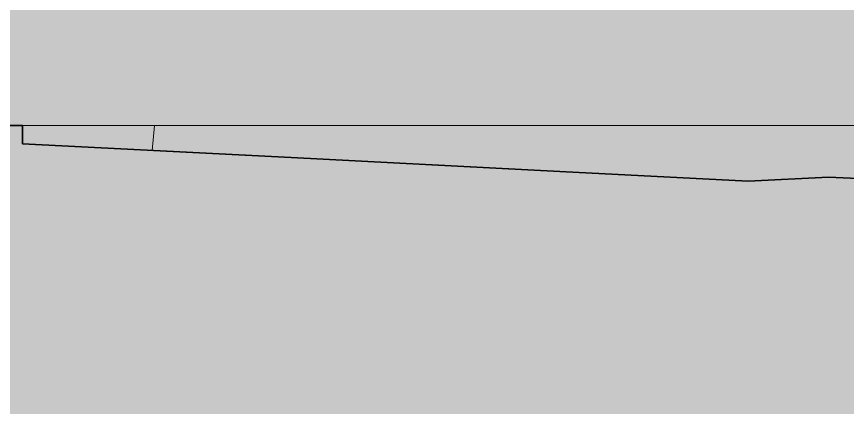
# Model space of a CAD drawing. Header units: millimetres. Extents: x -46169 to 247764, y -86316 to 18123.
# Drawn here: x 239529.3 to 239743.1, y -82250 to -82149.5 of the extents above; entities that cross this region are included whole.
import ezdxf

# ---------------------------------------------------------------- set-up
doc = ezdxf.new("R2010")
doc.units = ezdxf.units.MM
doc.header["$MEASUREMENT"] = 0
doc.linetypes.add('Wipeout_Contour', pattern=[1000, 0, -1000])
doc.layers.add('A-25-M_Curtain_Wall_Detail_Pen_No__121', color=255, linetype='Continuous', lineweight=0)
doc.layers.add('New_A-20-M_Roof', color=7, linetype='Continuous')
doc.layers.add('New_A-35-M_FFE_Sanitary', color=7, linetype='Continuous')
for name, color, linetype, lineweight, true_color in [('New_A-35-M_FFE_Sanitary_Pen_No__104', 7, 'Continuous', 15, 0xa6a6a6), ('New_A-35-M_FFE_Sanitary_Pen_No__44', 7, 'Continuous', 35, 0x444444), ('New_A-35-M_FFE_Sanitary_Pen_No__64', 7, 'Continuous', 20, 0x606060)]:
    doc.layers.add(name, color=color, linetype=linetype, lineweight=lineweight, true_color=true_color)

# ---------------------------------------------------------------- blocks, each defined once
blk = doc.blocks.new('Section Elem_81_5', base_point=(221877.12, -83027.49))
at = {"color": 254, "linetype": 'Wipeout_Contour', "lineweight": 0, "ltscale": 997328.976935}
blk.add_wipeout([(240783.96, -79427.49), (230618.33, -82957.6), (230624.49, -82975.35), (240841.25, -79427.49)], dxfattribs=at).dxf.layer = 'New_A-20-M_Roof'
blk = doc.blocks.new('Section Elem_102_5', base_point=(221877.12, -83027.49))
at = {"color": 254, "linetype": 'Wipeout_Contour', "lineweight": 0, "ltscale": 1013008.665715727}
blk.add_wipeout([(239530.8, -82182.18), (239564.19, -82183.9), (239564.77, -82177.49), (239530.8, -82177.49)], dxfattribs=at).dxf.layer = 'New_A-35-M_FFE_Sanitary'
at = {"layer": 'New_A-35-M_FFE_Sanitary_Pen_No__104', "linetype": 'Continuous'}
blk.add_hatch(color=256, dxfattribs=at).paths.add_polyline_path([(239530.8, -82327.49), (239530.8, -82177.49), (239420.55, -82177.49), (239420.55, -82327.49)])
at = {"layer": 'New_A-35-M_FFE_Sanitary_Pen_No__44', "linetype": 'Continuous'}
for q in [(239420.55, -82177.49), (239530.8, -82182.18)]:
    blk.add_line((239530.8, -82177.49), q, dxfattribs=at)
at = {"color": 254, "linetype": 'Wipeout_Contour', "lineweight": 0, "ltscale": 1013203.967256075}
blk.add_wipeout([(239564.19, -82183.9), (239632.71, -82187.42), (239633.61, -82177.49), (239564.77, -82177.49)], dxfattribs=at).dxf.layer = 'New_A-35-M_FFE_Sanitary'
at = {"layer": 'New_A-35-M_FFE_Sanitary_Pen_No__64', "linetype": 'Continuous'}
for p, q in [((239564.77, -82177.49), (239530.8, -82177.49)), ((239564.77, -82177.49), (239564.19, -82183.9)), ((239564.77, -82177.59), (239564.77, -82177.49))]:
    blk.add_line(p, q, dxfattribs=at)
at = {"color": 254, "linetype": 'Wipeout_Contour', "lineweight": 0, "ltscale": 1013466.149777335}
blk.add_wipeout([(239633.61, -82177.49), (239632.71, -82187.42), (239701.24, -82190.95), (239702.45, -82177.49)], dxfattribs=at).dxf.layer = 'New_A-35-M_FFE_Sanitary'
at = {"color": 254, "linetype": 'Wipeout_Contour', "lineweight": 0, "ltscale": 1267185.383438761}
blk.add_wipeout([(239702.45, -82177.49), (239724.31, -82191.46), (239738.28, -82190.78), (239769.76, -82192.19), (239771.29, -82177.49)], dxfattribs=at).dxf.layer = 'New_A-35-M_FFE_Sanitary'
at = {"color": 254, "linetype": 'Wipeout_Contour', "lineweight": 0, "ltscale": 1013638.736400313}
blk.add_wipeout([(239702.45, -82177.49), (239701.24, -82190.95), (239717.54, -82191.79), (239724.31, -82191.46)], dxfattribs=at).dxf.layer = 'New_A-35-M_FFE_Sanitary'
at = {"layer": 'New_A-35-M_FFE_Sanitary_Pen_No__104', "linetype": 'Continuous'}
blk.add_hatch(color=256, dxfattribs=at).paths.add_polyline_path([(239876.61, -82327.49), (239876.61, -82177.49), (239846.26, -82186.2), (239807.44, -82185.37), (239781.9, -82192.73), (239738.28, -82190.78), (239717.54, -82191.79), (239669.12, -82189.3), (239599.96, -82185.74), (239530.8, -82182.18), (239530.8, -82327.49)])
at = {"layer": 'New_A-35-M_FFE_Sanitary_Pen_No__44', "linetype": 'Continuous', "flags": 128}
blk.add_lwpolyline([(239530.8, -82182.18), (239599.96, -82185.74), (239669.12, -82189.3), (239717.54, -82191.79), (239738.28, -82190.78), (239781.9, -82192.73), (239807.44, -82185.37), (239846.26, -82186.2), (239876.61, -82177.49), (239906.68, -82177.49)], dxfattribs=at)
at = {"layer": 'New_A-35-M_FFE_Sanitary_Pen_No__64', "linetype": 'Continuous'}
blk.add_line((239840.26, -82177.49), (239564.77, -82177.49), dxfattribs=at)

msp = doc.modelspace()

# ---------------------------------------------------------------- block references
at = {"layer": 'New_A-20-M_Roof'}
msp.add_blockref('Section Elem_81_5', (221877.12, -83027.49), dxfattribs=at)

# ---------------------------------------------------------------- next in the draw order: block references
at = {"layer": 'New_A-35-M_FFE_Sanitary'}
msp.add_blockref('Section Elem_102_5', (221877.12, -83027.49), dxfattribs=at)

# ---------------------------------------------------------------- next in the draw order: hatches: boundary and pattern name
at = {"layer": 'A-25-M_Curtain_Wall_Detail_Pen_No__121', "linetype": 'Continuous'}
msp.add_hatch(color=256, dxfattribs=at).paths.add_polyline_path([(239237.21, -80562.35), (240898.86, -80562.35), (240898.86, -82459.7), (239237.21, -82459.7)])

doc.saveas('drawing.dxf')
